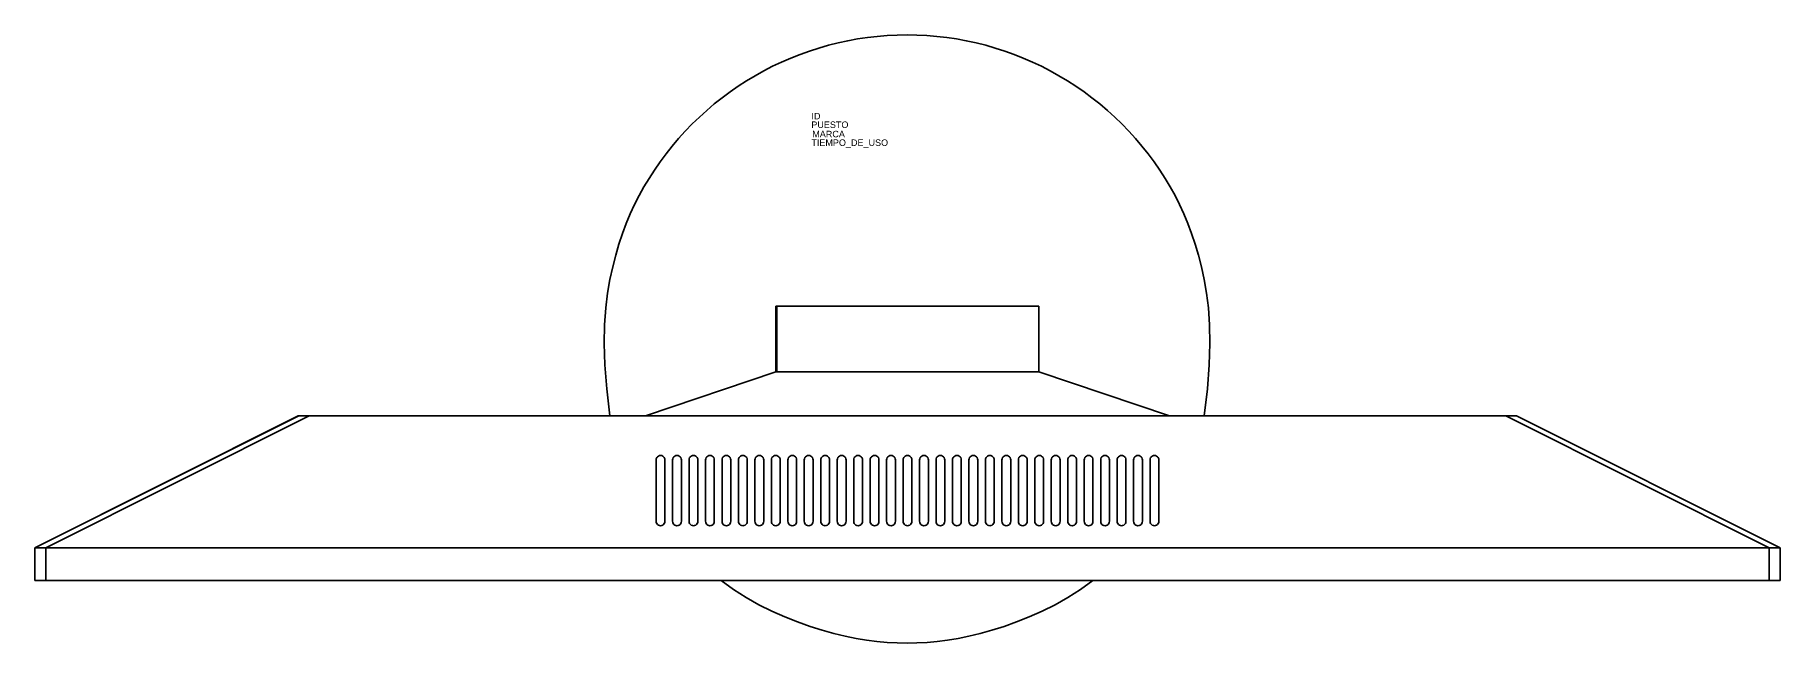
# Model space of a CAD drawing. Header units: inches. Extents: x -9 to 45, y 0 to 18.8.
import ezdxf

# ---------------------------------------------------------------- set-up
doc = ezdxf.new("R2010")
doc.units = ezdxf.units.IN
doc.header["$MEASUREMENT"] = 0
doc.layers.add('Edges', color=7, linetype='Continuous')
doc.styles.get("Standard").update_dxf_attribs({"font": 'arial.ttf'})

msp = doc.modelspace()

# ---------------------------------------------------------------- linework, layer by layer
at = {"layer": 'Edges'}
for p, q in [((13.903, 8.36), (13.903, 10.398)), ((13.903, 10.398), (13.931, 10.398)), ((13.931, 8.36), (13.931, 10.398)), ((13.931, 10.398), (22.043, 10.398)), ((22.043, 8.36), (22.043, 10.398)), ((9.871, 7.002), (13.903, 8.36)), ((13.931, 8.36), (13.903, 8.36)), ((22.043, 8.36), (13.931, 8.36)), ((26.086, 7.002), (22.043, 8.36)), ((-9.022, 2.926), (-0.859, 7.002)), ((-9.022, 2.926), (-0.871, 7.002)), ((-0.531, 7.002), (-8.682, 2.926)), ((-0.859, 7.002), (-0.871, 7.002)), ((-0.531, 7.002), (-0.859, 7.002)), ((8.768, 7.002), (-0.531, 7.002)), ((9.871, 7.002), (8.768, 7.002)), ((26.086, 7.002), (9.871, 7.002)), ((27.161, 7.002), (26.086, 7.002)), ((36.488, 7.002), (27.161, 7.002)), ((36.488, 7.002), (44.639, 2.926)), ((36.488, 7.002), (36.827, 7.002)), ((44.978, 2.926), (36.827, 7.002)), ((10.206, 5.679), (10.201, 5.643)), ((10.201, 5.643), (10.201, 3.742)), ((10.206, 5.679), (10.219, 5.711)), ((10.241, 5.739), (10.219, 5.711)), ((10.269, 5.761), (10.241, 5.739)), ((10.302, 5.775), (10.269, 5.761)), ((10.337, 5.779), (10.302, 5.775)), ((10.372, 5.775), (10.337, 5.779)), ((10.405, 5.761), (10.372, 5.775)), ((10.433, 5.739), (10.405, 5.761)), ((10.454, 5.711), (10.433, 5.739)), ((10.468, 5.679), (10.454, 5.711)), ((10.473, 5.643), (10.468, 5.679)), ((10.473, 3.742), (10.473, 5.643)), ((10.71, 5.643), (10.715, 5.679)), ((10.71, 3.742), (10.71, 5.643)), ((10.715, 5.679), (10.729, 5.711)), ((10.729, 5.711), (10.75, 5.739)), ((10.75, 5.739), (10.778, 5.761)), ((10.778, 5.761), (10.811, 5.775)), ((10.811, 5.775), (10.846, 5.779)), ((10.846, 5.779), (10.881, 5.775)), ((10.881, 5.775), (10.914, 5.761)), ((10.914, 5.761), (10.942, 5.739)), ((10.942, 5.739), (10.964, 5.711)), ((10.964, 5.711), (10.977, 5.679)), ((10.977, 5.679), (10.982, 5.643)), ((10.982, 5.643), (10.982, 3.742)), ((11.22, 5.643), (11.224, 5.679)), ((11.22, 3.742), (11.22, 5.643)), ((11.224, 5.679), (11.238, 5.711)), ((11.238, 5.711), (11.26, 5.739)), ((11.26, 5.739), (11.288, 5.761)), ((11.288, 5.761), (11.321, 5.775)), ((11.321, 5.775), (11.356, 5.779)), ((11.356, 5.779), (11.391, 5.775)), ((11.391, 5.775), (11.424, 5.761)), ((11.424, 5.761), (11.452, 5.739)), ((11.452, 5.739), (11.473, 5.711)), ((11.473, 5.711), (11.487, 5.679)), ((11.487, 5.679), (11.492, 5.643)), ((11.492, 5.643), (11.492, 3.742)), ((11.729, 5.643), (11.734, 5.679)), ((11.729, 5.643), (11.729, 3.742)), ((11.734, 5.679), (11.747, 5.711)), ((11.747, 5.711), (11.769, 5.739)), ((11.769, 5.739), (11.797, 5.761)), ((11.797, 5.761), (11.83, 5.775)), ((11.83, 5.775), (11.865, 5.779)), ((11.865, 5.779), (11.9, 5.775)), ((11.9, 5.775), (11.933, 5.761)), ((11.933, 5.761), (11.961, 5.739)), ((11.961, 5.739), (11.983, 5.711)), ((11.983, 5.711), (11.996, 5.679)), ((11.996, 5.679), (12.001, 5.643)), ((12.001, 5.643), (12.001, 3.742)), ((12.239, 5.643), (12.243, 5.679)), ((12.239, 5.643), (12.239, 3.742)), ((12.243, 5.679), (12.257, 5.711)), ((12.257, 5.711), (12.278, 5.739)), ((12.278, 5.739), (12.307, 5.761)), ((12.307, 5.761), (12.339, 5.775)), ((12.339, 5.775), (12.375, 5.779)), ((12.375, 5.779), (12.41, 5.775)), ((12.41, 5.775), (12.442, 5.761)), ((12.442, 5.761), (12.471, 5.739)), ((12.471, 5.739), (12.492, 5.711)), ((12.492, 5.711), (12.506, 5.679)), ((12.506, 5.679), (12.51, 5.643)), ((12.51, 5.643), (12.51, 3.742)), ((12.748, 5.643), (12.753, 5.679)), ((12.748, 5.643), (12.748, 3.742)), ((12.766, 5.711), (12.753, 5.679)), ((12.788, 5.739), (12.766, 5.711)), ((12.816, 5.761), (12.788, 5.739)), ((12.849, 5.775), (12.816, 5.761)), ((12.884, 5.779), (12.849, 5.775)), ((12.919, 5.775), (12.884, 5.779)), ((12.952, 5.761), (12.919, 5.775)), ((12.98, 5.739), (12.952, 5.761)), ((13.002, 5.711), (12.98, 5.739)), ((13.015, 5.679), (13.002, 5.711)), ((13.02, 5.643), (13.015, 5.679)), ((13.02, 3.742), (13.02, 5.643)), ((13.262, 5.679), (13.258, 5.643)), ((13.258, 5.643), (13.258, 3.742)), ((13.276, 5.711), (13.262, 5.679)), ((13.297, 5.739), (13.276, 5.711)), ((13.325, 5.761), (13.297, 5.739)), ((13.358, 5.775), (13.325, 5.761)), ((13.393, 5.779), (13.358, 5.775)), ((13.429, 5.775), (13.393, 5.779)), ((13.461, 5.761), (13.429, 5.775)), ((13.489, 5.739), (13.461, 5.761)), ((13.511, 5.711), (13.489, 5.739)), ((13.525, 5.679), (13.511, 5.711)), ((13.529, 5.643), (13.525, 5.679)), ((13.529, 3.742), (13.529, 5.643)), ((13.772, 5.679), (13.767, 5.643)), ((13.767, 5.643), (13.767, 3.742)), ((13.785, 5.711), (13.772, 5.679)), ((13.807, 5.739), (13.785, 5.711)), ((13.835, 5.761), (13.807, 5.739)), ((13.868, 5.775), (13.835, 5.761)), ((13.903, 5.779), (13.868, 5.775)), ((13.938, 5.775), (13.903, 5.779)), ((13.971, 5.761), (13.938, 5.775)), ((13.999, 5.739), (13.971, 5.761)), ((14.02, 5.711), (13.999, 5.739)), ((14.034, 5.679), (14.02, 5.711)), ((14.039, 5.643), (14.034, 5.679)), ((14.039, 3.742), (14.039, 5.643)), ((14.281, 5.679), (14.276, 5.643)), ((14.276, 5.643), (14.276, 3.742)), ((14.295, 5.711), (14.281, 5.679)), ((14.316, 5.739), (14.295, 5.711)), ((14.344, 5.761), (14.316, 5.739)), ((14.377, 5.775), (14.344, 5.761)), ((14.412, 5.779), (14.377, 5.775)), ((14.447, 5.775), (14.412, 5.779)), ((14.48, 5.761), (14.447, 5.775)), ((14.508, 5.739), (14.48, 5.761)), ((14.53, 5.711), (14.508, 5.739)), ((14.543, 5.679), (14.53, 5.711)), ((14.548, 5.643), (14.543, 5.679)), ((14.548, 3.742), (14.548, 5.643)), ((14.786, 5.643), (14.79, 5.679)), ((14.786, 5.643), (14.786, 3.742)), ((14.79, 5.679), (14.804, 5.711)), ((14.804, 5.711), (14.826, 5.739)), ((14.826, 5.739), (14.854, 5.761)), ((14.854, 5.761), (14.887, 5.775)), ((14.887, 5.775), (14.922, 5.779)), ((14.922, 5.779), (14.957, 5.775)), ((14.957, 5.775), (14.99, 5.761)), ((14.99, 5.761), (15.018, 5.739)), ((15.018, 5.739), (15.039, 5.711)), ((15.039, 5.711), (15.053, 5.679)), ((15.053, 5.679), (15.058, 5.643)), ((15.058, 5.643), (15.058, 3.742)), ((15.295, 5.643), (15.3, 5.679)), ((15.295, 5.643), (15.295, 3.742)), ((15.3, 5.679), (15.313, 5.711)), ((15.313, 5.711), (15.335, 5.739)), ((15.335, 5.739), (15.363, 5.761)), ((15.363, 5.761), (15.396, 5.775)), ((15.396, 5.775), (15.431, 5.779)), ((15.431, 5.779), (15.466, 5.775)), ((15.466, 5.775), (15.499, 5.761)), ((15.499, 5.761), (15.527, 5.739)), ((15.527, 5.739), (15.549, 5.711)), ((15.549, 5.711), (15.562, 5.679)), ((15.562, 5.679), (15.567, 5.643)), ((15.567, 5.643), (15.567, 3.742)), ((15.805, 5.643), (15.809, 5.679)), ((15.805, 5.643), (15.805, 3.742)), ((15.809, 5.679), (15.823, 5.711)), ((15.823, 5.711), (15.845, 5.739)), ((15.845, 5.739), (15.873, 5.761)), ((15.873, 5.761), (15.905, 5.775)), ((15.905, 5.775), (15.941, 5.779)), ((15.941, 5.779), (15.976, 5.775)), ((15.976, 5.775), (16.009, 5.761)), ((16.009, 5.761), (16.037, 5.739)), ((16.037, 5.739), (16.058, 5.711)), ((16.058, 5.711), (16.072, 5.679)), ((16.072, 5.679), (16.076, 5.643)), ((16.076, 5.643), (16.076, 3.742)), ((16.319, 5.679), (16.314, 5.643)), ((16.314, 5.643), (16.314, 3.742)), ((16.332, 5.711), (16.319, 5.679)), ((16.354, 5.739), (16.332, 5.711)), ((16.382, 5.761), (16.354, 5.739)), ((16.415, 5.775), (16.382, 5.761)), ((16.45, 5.779), (16.415, 5.775)), ((16.485, 5.775), (16.45, 5.779)), ((16.518, 5.761), (16.485, 5.775)), ((16.546, 5.739), (16.518, 5.761)), ((16.568, 5.711), (16.546, 5.739)), ((16.581, 5.679), (16.568, 5.711)), ((16.586, 5.643), (16.581, 5.679)), ((16.586, 3.742), (16.586, 5.643)), ((16.828, 5.679), (16.824, 5.643)), ((16.824, 5.643), (16.824, 3.742)), ((16.842, 5.711), (16.828, 5.679)), ((16.863, 5.739), (16.842, 5.711)), ((16.892, 5.761), (16.863, 5.739)), ((16.924, 5.775), (16.892, 5.761)), ((16.959, 5.779), (16.924, 5.775)), ((16.995, 5.775), (16.959, 5.779)), ((17.027, 5.761), (16.995, 5.775)), ((17.056, 5.739), (17.027, 5.761)), ((17.077, 5.711), (17.056, 5.739)), ((17.091, 5.679), (17.077, 5.711)), ((17.095, 5.643), (17.091, 5.679)), ((17.095, 3.742), (17.095, 5.643)), ((17.338, 5.679), (17.333, 5.643)), ((17.333, 5.643), (17.333, 3.742)), ((17.351, 5.711), (17.338, 5.679)), ((17.373, 5.739), (17.351, 5.711)), ((17.401, 5.761), (17.373, 5.739)), ((17.434, 5.775), (17.401, 5.761)), ((17.469, 5.779), (17.434, 5.775)), ((17.504, 5.775), (17.469, 5.779)), ((17.537, 5.761), (17.504, 5.775)), ((17.565, 5.739), (17.537, 5.761)), ((17.587, 5.711), (17.565, 5.739)), ((17.6, 5.679), (17.587, 5.711)), ((17.605, 5.643), (17.6, 5.679)), ((17.605, 3.742), (17.605, 5.643)), ((17.842, 5.643), (17.847, 5.679)), ((17.842, 5.643), (17.842, 3.742)), ((17.847, 5.679), (17.861, 5.711)), ((17.861, 5.711), (17.882, 5.739)), ((17.882, 5.739), (17.91, 5.761)), ((17.91, 5.761), (17.943, 5.775)), ((17.943, 5.775), (17.978, 5.779)), ((17.978, 5.779), (18.013, 5.775)), ((18.013, 5.775), (18.046, 5.761)), ((18.046, 5.761), (18.074, 5.739)), ((18.074, 5.739), (18.096, 5.711)), ((18.096, 5.711), (18.11, 5.679)), ((18.11, 5.679), (18.114, 5.643)), ((18.114, 5.643), (18.114, 3.742)), ((18.352, 5.643), (18.357, 5.679)), ((18.352, 5.643), (18.352, 3.742)), ((18.37, 5.711), (18.357, 5.679)), ((18.392, 5.739), (18.37, 5.711)), ((18.42, 5.761), (18.392, 5.739)), ((18.453, 5.775), (18.42, 5.761)), ((18.488, 5.779), (18.453, 5.775)), ((18.523, 5.775), (18.488, 5.779)), ((18.556, 5.761), (18.523, 5.775)), ((18.584, 5.739), (18.556, 5.761)), ((18.605, 5.711), (18.584, 5.739)), ((18.619, 5.679), (18.605, 5.711)), ((18.624, 5.643), (18.619, 5.679)), ((18.624, 3.742), (18.624, 5.643)), ((18.866, 5.679), (18.861, 5.643)), ((18.861, 5.643), (18.861, 3.742)), ((18.88, 5.711), (18.866, 5.679)), ((18.901, 5.739), (18.88, 5.711)), ((18.929, 5.761), (18.901, 5.739)), ((18.962, 5.775), (18.929, 5.761)), ((18.997, 5.779), (18.962, 5.775)), ((19.032, 5.775), (18.997, 5.779)), ((19.065, 5.761), (19.032, 5.775)), ((19.093, 5.739), (19.065, 5.761)), ((19.115, 5.711), (19.093, 5.739)), ((19.128, 5.679), (19.115, 5.711)), ((19.133, 5.643), (19.128, 5.679)), ((19.133, 3.742), (19.133, 5.643)), ((19.375, 5.679), (19.371, 5.643)), ((19.371, 5.643), (19.371, 3.742)), ((19.389, 5.711), (19.375, 5.679)), ((19.411, 5.739), (19.389, 5.711)), ((19.439, 5.761), (19.411, 5.739)), ((19.471, 5.775), (19.439, 5.761)), ((19.507, 5.779), (19.471, 5.775)), ((19.542, 5.775), (19.507, 5.779)), ((19.575, 5.761), (19.542, 5.775)), ((19.603, 5.739), (19.575, 5.761)), ((19.624, 5.711), (19.603, 5.739)), ((19.638, 5.679), (19.624, 5.711)), ((19.642, 5.643), (19.638, 5.679)), ((19.642, 3.742), (19.642, 5.643)), ((19.885, 5.679), (19.88, 5.643)), ((19.88, 5.643), (19.88, 3.742)), ((19.898, 5.711), (19.885, 5.679)), ((19.92, 5.739), (19.898, 5.711)), ((19.948, 5.761), (19.92, 5.739)), ((19.981, 5.775), (19.948, 5.761)), ((20.016, 5.779), (19.981, 5.775)), ((20.051, 5.775), (20.016, 5.779)), ((20.084, 5.761), (20.051, 5.775)), ((20.112, 5.739), (20.084, 5.761)), ((20.134, 5.711), (20.112, 5.739)), ((20.147, 5.679), (20.134, 5.711)), ((20.152, 5.643), (20.147, 5.679)), ((20.152, 3.742), (20.152, 5.643)), ((20.394, 5.679), (20.39, 5.643)), ((20.39, 5.643), (20.39, 3.742)), ((20.408, 5.711), (20.394, 5.679)), ((20.429, 5.739), (20.408, 5.711)), ((20.458, 5.761), (20.429, 5.739)), ((20.49, 5.775), (20.458, 5.761)), ((20.525, 5.779), (20.49, 5.775)), ((20.561, 5.775), (20.525, 5.779)), ((20.593, 5.761), (20.561, 5.775)), ((20.622, 5.739), (20.593, 5.761)), ((20.643, 5.711), (20.622, 5.739)), ((20.657, 5.679), (20.643, 5.711)), ((20.661, 5.643), (20.657, 5.679)), ((20.661, 3.742), (20.661, 5.643)), ((20.904, 5.679), (20.899, 5.643)), ((20.899, 5.643), (20.899, 3.742)), ((20.904, 5.679), (20.917, 5.711)), ((20.917, 5.711), (20.939, 5.739)), ((20.939, 5.739), (20.967, 5.761)), ((20.967, 5.761), (21, 5.775)), ((21, 5.775), (21.035, 5.779)), ((21.035, 5.779), (21.07, 5.775)), ((21.07, 5.775), (21.103, 5.761)), ((21.131, 5.739), (21.103, 5.761)), ((21.153, 5.711), (21.131, 5.739)), ((21.166, 5.679), (21.153, 5.711)), ((21.171, 5.643), (21.166, 5.679)), ((21.171, 3.742), (21.171, 5.643)), ((21.413, 5.679), (21.409, 5.643)), ((21.409, 5.643), (21.409, 3.742)), ((21.427, 5.711), (21.413, 5.679)), ((21.448, 5.739), (21.427, 5.711)), ((21.476, 5.761), (21.448, 5.739)), ((21.509, 5.775), (21.476, 5.761)), ((21.544, 5.779), (21.509, 5.775)), ((21.58, 5.775), (21.544, 5.779)), ((21.612, 5.761), (21.58, 5.775)), ((21.64, 5.739), (21.612, 5.761)), ((21.662, 5.711), (21.64, 5.739)), ((21.676, 5.679), (21.662, 5.711)), ((21.68, 5.643), (21.676, 5.679)), ((21.68, 3.742), (21.68, 5.643)), ((21.923, 5.679), (21.918, 5.643)), ((21.918, 5.643), (21.918, 3.742)), ((21.936, 5.711), (21.923, 5.679)), ((21.958, 5.739), (21.936, 5.711)), ((21.986, 5.761), (21.958, 5.739)), ((22.019, 5.775), (21.986, 5.761)), ((22.054, 5.779), (22.019, 5.775)), ((22.089, 5.775), (22.054, 5.779)), ((22.122, 5.761), (22.089, 5.775)), ((22.15, 5.739), (22.122, 5.761)), ((22.171, 5.711), (22.15, 5.739)), ((22.185, 5.679), (22.171, 5.711)), ((22.19, 5.643), (22.185, 5.679)), ((22.19, 3.742), (22.19, 5.643)), ((22.432, 5.679), (22.427, 5.643)), ((22.427, 5.643), (22.427, 3.742)), ((22.446, 5.711), (22.432, 5.679)), ((22.467, 5.739), (22.446, 5.711)), ((22.495, 5.761), (22.467, 5.739)), ((22.528, 5.775), (22.495, 5.761)), ((22.563, 5.779), (22.528, 5.775)), ((22.598, 5.775), (22.563, 5.779)), ((22.631, 5.761), (22.598, 5.775)), ((22.659, 5.739), (22.631, 5.761)), ((22.681, 5.711), (22.659, 5.739)), ((22.694, 5.679), (22.681, 5.711)), ((22.699, 5.643), (22.694, 5.679)), ((22.699, 3.742), (22.699, 5.643)), ((22.937, 5.643), (22.941, 5.679)), ((22.937, 5.643), (22.937, 3.742)), ((22.955, 5.711), (22.941, 5.679)), ((22.977, 5.739), (22.955, 5.711)), ((23.005, 5.761), (22.977, 5.739)), ((23.037, 5.775), (23.005, 5.761)), ((23.073, 5.779), (23.037, 5.775)), ((23.108, 5.775), (23.073, 5.779)), ((23.141, 5.761), (23.108, 5.775)), ((23.169, 5.739), (23.141, 5.761)), ((23.19, 5.711), (23.169, 5.739)), ((23.204, 5.679), (23.19, 5.711)), ((23.209, 5.643), (23.204, 5.679)), ((23.209, 3.742), (23.209, 5.643)), ((23.451, 5.679), (23.446, 5.643)), ((23.446, 5.643), (23.446, 3.742)), ((23.464, 5.711), (23.451, 5.679)), ((23.486, 5.739), (23.464, 5.711)), ((23.514, 5.761), (23.486, 5.739)), ((23.547, 5.775), (23.514, 5.761)), ((23.582, 5.779), (23.547, 5.775)), ((23.617, 5.775), (23.582, 5.779)), ((23.65, 5.761), (23.617, 5.775)), ((23.678, 5.739), (23.65, 5.761)), ((23.7, 5.711), (23.678, 5.739)), ((23.713, 5.679), (23.7, 5.711)), ((23.718, 5.643), (23.713, 5.679)), ((23.718, 3.742), (23.718, 5.643)), ((23.96, 5.679), (23.956, 5.643)), ((23.956, 5.643), (23.956, 3.742)), ((23.974, 5.711), (23.96, 5.679)), ((23.995, 5.739), (23.974, 5.711)), ((24.024, 5.761), (23.995, 5.739)), ((24.056, 5.775), (24.024, 5.761)), ((24.092, 5.779), (24.056, 5.775)), ((24.127, 5.775), (24.092, 5.779)), ((24.159, 5.761), (24.127, 5.775)), ((24.188, 5.739), (24.159, 5.761)), ((24.209, 5.711), (24.188, 5.739)), ((24.223, 5.679), (24.209, 5.711)), ((24.227, 5.643), (24.223, 5.679)), ((24.227, 3.742), (24.227, 5.643)), ((24.465, 5.643), (24.47, 5.679)), ((24.465, 5.643), (24.465, 3.742)), ((24.483, 5.711), (24.47, 5.679)), ((24.505, 5.739), (24.483, 5.711)), ((24.533, 5.761), (24.505, 5.739)), ((24.566, 5.775), (24.533, 5.761)), ((24.601, 5.779), (24.566, 5.775)), ((24.636, 5.775), (24.601, 5.779)), ((24.669, 5.761), (24.636, 5.775)), ((24.697, 5.739), (24.669, 5.761)), ((24.719, 5.711), (24.697, 5.739)), ((24.732, 5.679), (24.719, 5.711)), ((24.737, 5.643), (24.732, 5.679)), ((24.737, 3.742), (24.737, 5.643)), ((24.979, 5.679), (24.975, 5.643)), ((24.975, 5.643), (24.975, 3.742)), ((24.993, 5.711), (24.979, 5.679)), ((25.014, 5.739), (24.993, 5.711)), ((25.042, 5.761), (25.014, 5.739)), ((25.075, 5.775), (25.042, 5.761)), ((25.11, 5.779), (25.075, 5.775)), ((25.146, 5.775), (25.11, 5.779)), ((25.178, 5.761), (25.146, 5.775)), ((25.206, 5.739), (25.178, 5.761)), ((25.228, 5.711), (25.206, 5.739)), ((25.242, 5.679), (25.228, 5.711)), ((25.246, 5.643), (25.242, 5.679)), ((25.246, 3.742), (25.246, 5.643)), ((25.489, 5.679), (25.484, 5.643)), ((25.484, 5.643), (25.484, 3.742)), ((25.489, 5.679), (25.502, 5.711)), ((25.502, 5.711), (25.524, 5.739)), ((25.524, 5.739), (25.552, 5.761)), ((25.552, 5.761), (25.585, 5.775)), ((25.62, 5.779), (25.585, 5.775)), ((25.655, 5.775), (25.62, 5.779)), ((25.688, 5.761), (25.655, 5.775)), ((25.716, 5.739), (25.688, 5.761)), ((25.737, 5.711), (25.716, 5.739)), ((25.751, 5.679), (25.737, 5.711)), ((25.756, 5.643), (25.751, 5.679)), ((25.756, 3.742), (25.756, 5.643)), ((10.201, 3.742), (10.206, 3.706)), ((10.206, 3.706), (10.219, 3.674)), ((10.219, 3.674), (10.241, 3.645)), ((10.241, 3.645), (10.269, 3.624)), ((10.269, 3.624), (10.302, 3.61)), ((10.302, 3.61), (10.337, 3.606)), ((10.337, 3.606), (10.372, 3.61)), ((10.372, 3.61), (10.405, 3.624)), ((10.405, 3.624), (10.433, 3.645)), ((10.433, 3.645), (10.454, 3.674)), ((10.454, 3.674), (10.468, 3.706)), ((10.468, 3.706), (10.473, 3.742)), ((10.715, 3.706), (10.71, 3.742)), ((10.729, 3.674), (10.715, 3.706)), ((10.75, 3.645), (10.729, 3.674)), ((10.778, 3.624), (10.75, 3.645)), ((10.811, 3.61), (10.778, 3.624)), ((10.846, 3.606), (10.811, 3.61)), ((10.881, 3.61), (10.846, 3.606)), ((10.914, 3.624), (10.881, 3.61)), ((10.942, 3.645), (10.914, 3.624)), ((10.964, 3.674), (10.942, 3.645)), ((10.977, 3.706), (10.964, 3.674)), ((10.982, 3.742), (10.977, 3.706)), ((11.224, 3.706), (11.22, 3.742)), ((11.238, 3.674), (11.224, 3.706)), ((11.26, 3.645), (11.238, 3.674)), ((11.288, 3.624), (11.26, 3.645)), ((11.321, 3.61), (11.288, 3.624)), ((11.356, 3.606), (11.321, 3.61)), ((11.391, 3.61), (11.356, 3.606)), ((11.424, 3.624), (11.391, 3.61)), ((11.452, 3.645), (11.424, 3.624)), ((11.473, 3.674), (11.452, 3.645)), ((11.487, 3.706), (11.473, 3.674)), ((11.492, 3.742), (11.487, 3.706)), ((11.734, 3.706), (11.729, 3.742)), ((11.747, 3.674), (11.734, 3.706)), ((11.769, 3.645), (11.747, 3.674)), ((11.797, 3.624), (11.769, 3.645)), ((11.83, 3.61), (11.797, 3.624)), ((11.865, 3.606), (11.83, 3.61)), ((11.9, 3.61), (11.865, 3.606)), ((11.933, 3.624), (11.9, 3.61)), ((11.961, 3.645), (11.933, 3.624)), ((11.983, 3.674), (11.961, 3.645)), ((11.996, 3.706), (11.983, 3.674)), ((12.001, 3.742), (11.996, 3.706)), ((12.243, 3.706), (12.239, 3.742)), ((12.257, 3.674), (12.243, 3.706)), ((12.278, 3.645), (12.257, 3.674)), ((12.307, 3.624), (12.278, 3.645)), ((12.339, 3.61), (12.307, 3.624)), ((12.375, 3.606), (12.339, 3.61)), ((12.41, 3.61), (12.375, 3.606)), ((12.442, 3.624), (12.41, 3.61)), ((12.471, 3.645), (12.442, 3.624)), ((12.492, 3.674), (12.471, 3.645)), ((12.506, 3.706), (12.492, 3.674)), ((12.51, 3.742), (12.506, 3.706)), ((12.753, 3.706), (12.748, 3.742)), ((12.753, 3.706), (12.766, 3.674)), ((12.766, 3.674), (12.788, 3.645)), ((12.816, 3.624), (12.788, 3.645)), ((12.849, 3.61), (12.816, 3.624)), ((12.849, 3.61), (12.884, 3.606)), ((12.884, 3.606), (12.919, 3.61)), ((12.919, 3.61), (12.952, 3.624)), ((12.952, 3.624), (12.98, 3.645)), ((12.98, 3.645), (13.002, 3.674)), ((13.002, 3.674), (13.015, 3.706)), ((13.015, 3.706), (13.02, 3.742)), ((13.258, 3.742), (13.262, 3.706)), ((13.262, 3.706), (13.276, 3.674)), ((13.276, 3.674), (13.297, 3.645)), ((13.297, 3.645), (13.325, 3.624)), ((13.325, 3.624), (13.358, 3.61)), ((13.358, 3.61), (13.393, 3.606)), ((13.393, 3.606), (13.429, 3.61)), ((13.429, 3.61), (13.461, 3.624)), ((13.461, 3.624), (13.489, 3.645)), ((13.489, 3.645), (13.511, 3.674)), ((13.511, 3.674), (13.525, 3.706)), ((13.525, 3.706), (13.529, 3.742)), ((13.767, 3.742), (13.772, 3.706)), ((13.772, 3.706), (13.785, 3.674)), ((13.785, 3.674), (13.807, 3.645)), ((13.807, 3.645), (13.835, 3.624)), ((13.835, 3.624), (13.868, 3.61)), ((13.868, 3.61), (13.903, 3.606)), ((13.903, 3.606), (13.938, 3.61)), ((13.938, 3.61), (13.971, 3.624)), ((13.971, 3.624), (13.999, 3.645)), ((13.999, 3.645), (14.02, 3.674)), ((14.02, 3.674), (14.034, 3.706)), ((14.034, 3.706), (14.039, 3.742)), ((14.276, 3.742), (14.281, 3.706)), ((14.281, 3.706), (14.295, 3.674)), ((14.295, 3.674), (14.316, 3.645)), ((14.316, 3.645), (14.344, 3.624)), ((14.344, 3.624), (14.377, 3.61)), ((14.377, 3.61), (14.412, 3.606)), ((14.412, 3.606), (14.447, 3.61)), ((14.447, 3.61), (14.48, 3.624)), ((14.48, 3.624), (14.508, 3.645)), ((14.508, 3.645), (14.53, 3.674)), ((14.53, 3.674), (14.543, 3.706)), ((14.543, 3.706), (14.548, 3.742)), ((14.79, 3.706), (14.786, 3.742)), ((14.804, 3.674), (14.79, 3.706)), ((14.826, 3.645), (14.804, 3.674)), ((14.854, 3.624), (14.826, 3.645)), ((14.887, 3.61), (14.854, 3.624)), ((14.922, 3.606), (14.887, 3.61)), ((14.957, 3.61), (14.922, 3.606)), ((14.99, 3.624), (14.957, 3.61)), ((15.018, 3.645), (14.99, 3.624)), ((15.039, 3.674), (15.018, 3.645)), ((15.053, 3.706), (15.039, 3.674)), ((15.058, 3.742), (15.053, 3.706)), ((15.3, 3.706), (15.295, 3.742)), ((15.313, 3.674), (15.3, 3.706)), ((15.335, 3.645), (15.313, 3.674)), ((15.363, 3.624), (15.335, 3.645)), ((15.396, 3.61), (15.363, 3.624)), ((15.431, 3.606), (15.396, 3.61)), ((15.466, 3.61), (15.431, 3.606)), ((15.499, 3.624), (15.466, 3.61)), ((15.527, 3.645), (15.499, 3.624)), ((15.549, 3.674), (15.527, 3.645)), ((15.562, 3.706), (15.549, 3.674)), ((15.567, 3.742), (15.562, 3.706)), ((15.809, 3.706), (15.805, 3.742)), ((15.823, 3.674), (15.809, 3.706)), ((15.845, 3.645), (15.823, 3.674)), ((15.873, 3.624), (15.845, 3.645)), ((15.905, 3.61), (15.873, 3.624)), ((15.941, 3.606), (15.905, 3.61)), ((15.976, 3.61), (15.941, 3.606)), ((16.009, 3.624), (15.976, 3.61)), ((16.037, 3.645), (16.009, 3.624)), ((16.058, 3.674), (16.037, 3.645)), ((16.072, 3.706), (16.058, 3.674)), ((16.076, 3.742), (16.072, 3.706)), ((16.314, 3.742), (16.319, 3.706)), ((16.319, 3.706), (16.332, 3.674)), ((16.332, 3.674), (16.354, 3.645)), ((16.354, 3.645), (16.382, 3.624)), ((16.382, 3.624), (16.415, 3.61)), ((16.415, 3.61), (16.45, 3.606)), ((16.45, 3.606), (16.485, 3.61)), ((16.485, 3.61), (16.518, 3.624)), ((16.518, 3.624), (16.546, 3.645)), ((16.546, 3.645), (16.568, 3.674)), ((16.568, 3.674), (16.581, 3.706)), ((16.581, 3.706), (16.586, 3.742)), ((16.824, 3.742), (16.828, 3.706)), ((16.828, 3.706), (16.842, 3.674)), ((16.842, 3.674), (16.863, 3.645)), ((16.863, 3.645), (16.892, 3.624)), ((16.892, 3.624), (16.924, 3.61)), ((16.924, 3.61), (16.959, 3.606)), ((16.959, 3.606), (16.995, 3.61)), ((16.995, 3.61), (17.027, 3.624)), ((17.027, 3.624), (17.056, 3.645)), ((17.056, 3.645), (17.077, 3.674)), ((17.077, 3.674), (17.091, 3.706)), ((17.091, 3.706), (17.095, 3.742)), ((17.333, 3.742), (17.338, 3.706)), ((17.338, 3.706), (17.351, 3.674)), ((17.351, 3.674), (17.373, 3.645)), ((17.373, 3.645), (17.401, 3.624)), ((17.401, 3.624), (17.434, 3.61)), ((17.434, 3.61), (17.469, 3.606)), ((17.469, 3.606), (17.504, 3.61)), ((17.504, 3.61), (17.537, 3.624)), ((17.537, 3.624), (17.565, 3.645)), ((17.565, 3.645), (17.587, 3.674)), ((17.587, 3.674), (17.6, 3.706)), ((17.6, 3.706), (17.605, 3.742)), ((17.847, 3.706), (17.842, 3.742)), ((17.861, 3.674), (17.847, 3.706)), ((17.882, 3.645), (17.861, 3.674)), ((17.91, 3.624), (17.882, 3.645)), ((17.943, 3.61), (17.91, 3.624)), ((17.978, 3.606), (17.943, 3.61)), ((18.013, 3.61), (17.978, 3.606)), ((18.046, 3.624), (18.013, 3.61)), ((18.074, 3.645), (18.046, 3.624)), ((18.096, 3.674), (18.074, 3.645)), ((18.11, 3.706), (18.096, 3.674)), ((18.114, 3.742), (18.11, 3.706)), ((18.352, 3.742), (18.357, 3.706)), ((18.357, 3.706), (18.37, 3.674)), ((18.37, 3.674), (18.392, 3.645)), ((18.392, 3.645), (18.42, 3.624)), ((18.42, 3.624), (18.453, 3.61)), ((18.453, 3.61), (18.488, 3.606)), ((18.488, 3.606), (18.523, 3.61)), ((18.523, 3.61), (18.556, 3.624)), ((18.556, 3.624), (18.584, 3.645)), ((18.584, 3.645), (18.605, 3.674)), ((18.605, 3.674), (18.619, 3.706)), ((18.619, 3.706), (18.624, 3.742)), ((18.861, 3.742), (18.866, 3.706)), ((18.866, 3.706), (18.88, 3.674)), ((18.88, 3.674), (18.901, 3.645)), ((18.901, 3.645), (18.929, 3.624)), ((18.929, 3.624), (18.962, 3.61)), ((18.962, 3.61), (18.997, 3.606)), ((18.997, 3.606), (19.032, 3.61)), ((19.032, 3.61), (19.065, 3.624)), ((19.065, 3.624), (19.093, 3.645)), ((19.093, 3.645), (19.115, 3.674)), ((19.115, 3.674), (19.128, 3.706)), ((19.128, 3.706), (19.133, 3.742)), ((19.371, 3.742), (19.375, 3.706)), ((19.375, 3.706), (19.389, 3.674)), ((19.389, 3.674), (19.411, 3.645)), ((19.411, 3.645), (19.439, 3.624)), ((19.439, 3.624), (19.471, 3.61)), ((19.471, 3.61), (19.507, 3.606)), ((19.507, 3.606), (19.542, 3.61)), ((19.542, 3.61), (19.575, 3.624)), ((19.575, 3.624), (19.603, 3.645)), ((19.603, 3.645), (19.624, 3.674)), ((19.624, 3.674), (19.638, 3.706)), ((19.638, 3.706), (19.642, 3.742)), ((19.88, 3.742), (19.885, 3.706)), ((19.885, 3.706), (19.898, 3.674)), ((19.898, 3.674), (19.92, 3.645)), ((19.92, 3.645), (19.948, 3.624)), ((19.948, 3.624), (19.981, 3.61)), ((19.981, 3.61), (20.016, 3.606)), ((20.016, 3.606), (20.051, 3.61)), ((20.051, 3.61), (20.084, 3.624)), ((20.084, 3.624), (20.112, 3.645)), ((20.112, 3.645), (20.134, 3.674)), ((20.134, 3.674), (20.147, 3.706)), ((20.147, 3.706), (20.152, 3.742)), ((20.39, 3.742), (20.394, 3.706)), ((20.394, 3.706), (20.408, 3.674)), ((20.408, 3.674), (20.429, 3.645)), ((20.429, 3.645), (20.458, 3.624)), ((20.458, 3.624), (20.49, 3.61)), ((20.49, 3.61), (20.525, 3.606)), ((20.525, 3.606), (20.561, 3.61)), ((20.561, 3.61), (20.593, 3.624)), ((20.593, 3.624), (20.622, 3.645)), ((20.622, 3.645), (20.643, 3.674)), ((20.643, 3.674), (20.657, 3.706)), ((20.657, 3.706), (20.661, 3.742)), ((20.899, 3.742), (20.904, 3.706)), ((20.904, 3.706), (20.917, 3.674)), ((20.917, 3.674), (20.939, 3.645)), ((20.939, 3.645), (20.967, 3.624)), ((20.967, 3.624), (21, 3.61)), ((21, 3.61), (21.035, 3.606)), ((21.035, 3.606), (21.07, 3.61)), ((21.07, 3.61), (21.103, 3.624)), ((21.103, 3.624), (21.131, 3.645)), ((21.131, 3.645), (21.153, 3.674)), ((21.153, 3.674), (21.166, 3.706)), ((21.166, 3.706), (21.171, 3.742)), ((21.409, 3.742), (21.413, 3.706)), ((21.413, 3.706), (21.427, 3.674)), ((21.427, 3.674), (21.448, 3.645)), ((21.448, 3.645), (21.476, 3.624)), ((21.476, 3.624), (21.509, 3.61)), ((21.509, 3.61), (21.544, 3.606)), ((21.544, 3.606), (21.58, 3.61)), ((21.58, 3.61), (21.612, 3.624)), ((21.612, 3.624), (21.64, 3.645)), ((21.64, 3.645), (21.662, 3.674)), ((21.662, 3.674), (21.676, 3.706)), ((21.676, 3.706), (21.68, 3.742)), ((21.918, 3.742), (21.923, 3.706)), ((21.923, 3.706), (21.936, 3.674)), ((21.936, 3.674), (21.958, 3.645)), ((21.958, 3.645), (21.986, 3.624)), ((21.986, 3.624), (22.019, 3.61)), ((22.019, 3.61), (22.054, 3.606)), ((22.054, 3.606), (22.089, 3.61)), ((22.089, 3.61), (22.122, 3.624)), ((22.122, 3.624), (22.15, 3.645)), ((22.15, 3.645), (22.171, 3.674)), ((22.171, 3.674), (22.185, 3.706)), ((22.185, 3.706), (22.19, 3.742)), ((22.427, 3.742), (22.432, 3.706)), ((22.432, 3.706), (22.446, 3.674)), ((22.446, 3.674), (22.467, 3.645)), ((22.467, 3.645), (22.495, 3.624)), ((22.495, 3.624), (22.528, 3.61)), ((22.528, 3.61), (22.563, 3.606)), ((22.563, 3.606), (22.598, 3.61)), ((22.598, 3.61), (22.631, 3.624)), ((22.631, 3.624), (22.659, 3.645)), ((22.659, 3.645), (22.681, 3.674)), ((22.681, 3.674), (22.694, 3.706)), ((22.694, 3.706), (22.699, 3.742)), ((22.941, 3.706), (22.937, 3.742)), ((22.955, 3.674), (22.941, 3.706)), ((22.955, 3.674), (22.977, 3.645)), ((22.977, 3.645), (23.005, 3.624)), ((23.005, 3.624), (23.037, 3.61)), ((23.037, 3.61), (23.073, 3.606)), ((23.073, 3.606), (23.108, 3.61)), ((23.108, 3.61), (23.141, 3.624)), ((23.141, 3.624), (23.169, 3.645)), ((23.169, 3.645), (23.19, 3.674)), ((23.19, 3.674), (23.204, 3.706)), ((23.204, 3.706), (23.209, 3.742)), ((23.446, 3.742), (23.451, 3.706)), ((23.451, 3.706), (23.464, 3.674)), ((23.464, 3.674), (23.486, 3.645)), ((23.486, 3.645), (23.514, 3.624)), ((23.514, 3.624), (23.547, 3.61)), ((23.547, 3.61), (23.582, 3.606)), ((23.582, 3.606), (23.617, 3.61)), ((23.617, 3.61), (23.65, 3.624)), ((23.65, 3.624), (23.678, 3.645)), ((23.678, 3.645), (23.7, 3.674)), ((23.7, 3.674), (23.713, 3.706)), ((23.713, 3.706), (23.718, 3.742)), ((23.956, 3.742), (23.96, 3.706)), ((23.96, 3.706), (23.974, 3.674)), ((23.974, 3.674), (23.995, 3.645)), ((23.995, 3.645), (24.024, 3.624)), ((24.024, 3.624), (24.056, 3.61)), ((24.056, 3.61), (24.092, 3.606)), ((24.092, 3.606), (24.127, 3.61)), ((24.127, 3.61), (24.159, 3.624)), ((24.159, 3.624), (24.188, 3.645)), ((24.188, 3.645), (24.209, 3.674)), ((24.209, 3.674), (24.223, 3.706)), ((24.223, 3.706), (24.227, 3.742)), ((24.47, 3.706), (24.465, 3.742)), ((24.483, 3.674), (24.47, 3.706)), ((24.505, 3.645), (24.483, 3.674)), ((24.533, 3.624), (24.505, 3.645)), ((24.566, 3.61), (24.533, 3.624)), ((24.601, 3.606), (24.566, 3.61)), ((24.636, 3.61), (24.601, 3.606)), ((24.669, 3.624), (24.636, 3.61)), ((24.697, 3.645), (24.669, 3.624)), ((24.697, 3.645), (24.719, 3.674)), ((24.719, 3.674), (24.732, 3.706)), ((24.732, 3.706), (24.737, 3.742)), ((24.975, 3.742), (24.979, 3.706)), ((24.979, 3.706), (24.993, 3.674)), ((24.993, 3.674), (25.014, 3.645)), ((25.014, 3.645), (25.042, 3.624)), ((25.042, 3.624), (25.075, 3.61)), ((25.075, 3.61), (25.11, 3.606)), ((25.11, 3.606), (25.146, 3.61)), ((25.146, 3.61), (25.178, 3.624)), ((25.178, 3.624), (25.206, 3.645)), ((25.206, 3.645), (25.228, 3.674)), ((25.228, 3.674), (25.242, 3.706)), ((25.242, 3.706), (25.246, 3.742)), ((25.484, 3.742), (25.489, 3.706)), ((25.489, 3.706), (25.502, 3.674)), ((25.502, 3.674), (25.524, 3.645)), ((25.524, 3.645), (25.552, 3.624)), ((25.552, 3.624), (25.585, 3.61)), ((25.585, 3.61), (25.62, 3.606)), ((25.62, 3.606), (25.655, 3.61)), ((25.655, 3.61), (25.688, 3.624)), ((25.688, 3.624), (25.716, 3.645)), ((25.716, 3.645), (25.737, 3.674)), ((25.737, 3.674), (25.751, 3.706)), ((25.751, 3.706), (25.756, 3.742)), ((-9.022, 1.908), (-9.022, 2.926)), ((-9.022, 2.926), (-8.682, 2.926)), ((-8.682, 2.926), (44.639, 2.926)), ((-8.682, 1.908), (-8.682, 2.926)), ((44.639, 1.908), (44.639, 2.926)), ((44.639, 2.926), (44.978, 2.926)), ((44.978, 1.908), (44.978, 2.926)), ((-8.682, 1.908), (-9.022, 1.908)), ((12.214, 1.908), (-8.682, 1.908)), ((12.214, 1.908), (23.714, 1.908)), ((23.714, 1.908), (44.639, 1.908)), ((44.639, 1.908), (44.978, 1.908))]:
    msp.add_line(p, q, dxfattribs=at)
for points in [[(27.161, 7.002), (27.257, 7.841), (27.313, 8.584), (27.333, 9.241), (27.324, 9.822), (27.288, 10.339), (27.231, 10.801), (27.158, 11.221), (27.072, 11.607), (26.979, 11.971), (26.878, 12.315), (26.77, 12.641), (26.653, 12.951), (26.529, 13.248), (26.397, 13.534), (26.256, 13.811), (26.106, 14.08), (25.948, 14.344), (25.781, 14.602), (25.606, 14.855), (25.423, 15.102), (25.232, 15.343), (25.033, 15.578), (24.826, 15.806), (24.612, 16.027), (24.391, 16.241), (24.163, 16.448), (23.928, 16.647), (23.687, 16.838), (23.44, 17.021), (23.187, 17.196), (22.929, 17.363), (22.665, 17.521), (22.396, 17.671), (22.122, 17.811), (21.844, 17.943), (21.562, 18.065), (21.276, 18.178), (20.986, 18.282), (20.693, 18.376), (20.398, 18.46), (20.099, 18.535), (19.798, 18.6), (19.496, 18.655), (19.191, 18.7), (18.886, 18.735), (18.579, 18.76), (18.272, 18.776), (17.964, 18.781), (17.657, 18.776), (17.349, 18.76), (17.043, 18.735), (16.737, 18.7), (16.433, 18.655), (16.13, 18.6), (15.829, 18.535), (15.531, 18.46), (15.235, 18.376), (14.942, 18.282), (14.653, 18.178), (14.367, 18.065), (14.084, 17.943), (13.806, 17.811), (13.532, 17.671), (13.264, 17.521), (13, 17.363), (12.741, 17.196), (12.488, 17.021), (12.241, 16.838), (12, 16.647), (11.766, 16.448), (11.538, 16.241), (11.316, 16.027), (11.103, 15.806), (10.896, 15.578), (10.697, 15.343), (10.506, 15.102), (10.322, 14.855), (10.147, 14.602), (9.981, 14.344), (9.822, 14.08), (9.673, 13.811), (9.532, 13.534), (9.4, 13.248), (9.275, 12.951), (9.159, 12.641), (9.05, 12.315), (8.95, 11.971), (8.856, 11.607), (8.771, 11.221), (8.697, 10.801), (8.641, 10.339), (8.605, 9.822), (8.595, 9.241), (8.616, 8.584), (8.672, 7.841), (8.768, 7.002)], [(12.214, 1.908), (12.594, 1.634), (12.984, 1.387), (13.381, 1.165), (13.781, 0.965), (14.181, 0.788), (14.577, 0.632), (14.964, 0.495), (15.34, 0.377), (15.701, 0.276), (16.05, 0.192), (16.386, 0.123), (16.713, 0.068), (17.033, 0.027), (17.346, -0.001), (17.656, -0.017), (17.964, -0.022), (18.272, -0.017), (18.582, -0.001), (18.896, 0.027), (19.215, 0.068), (19.542, 0.123), (19.879, 0.192), (20.227, 0.276), (20.589, 0.377), (20.965, 0.495), (21.352, 0.632), (21.747, 0.788), (22.147, 0.965), (22.547, 1.165), (22.944, 1.387), (23.335, 1.634), (23.714, 1.908)]]:
    msp.add_lwpolyline(points, dxfattribs=at)

# ---------------------------------------------------------------- texts
for tag, p, s in [('ID', (15.006, 16.17), '0'), ('PUESTO', (15.002, 15.905), '0'), ('MARCA', (15.032, 15.616), '')]:
    msp.add_attdef(tag, p, s, height=0.2)
at = {"flags": 9}
msp.add_attdef('TIEMPO_DE_USO', (15.003, 15.35), '0', height=0.2, dxfattribs=at)

doc.saveas('drawing.dxf')
